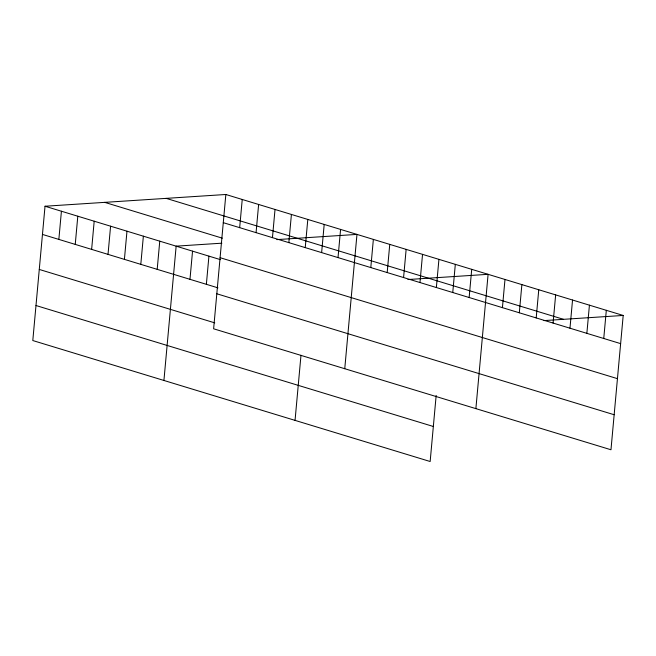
<?xml version="1.0" encoding="UTF-8"?>
<svg xmlns="http://www.w3.org/2000/svg" width="656" height="656" viewBox="0 0 656 656"><rect width="100%" height="100%" fill="white"/><g stroke="black" fill="none" stroke-linecap="round" stroke-linejoin="round"><path stroke-width="0.98" d="M225.844 194.488L213.626 328.795L610.974 449.762L623.2 315.454L225.844 194.488L45.026 206.238L32.8 340.546L430.156 461.512L436.166 395.42M58.851 239.407L61.418 211.232M75.243 244.401L77.802 216.218M91.635 249.387L94.193 221.211M108.019 254.38L110.585 226.197M124.41 259.366L126.977 231.191M140.802 264.36L143.369 236.176M157.194 269.345L159.761 241.17M163.926 380.464L176.152 246.156L221.9 243.179M189.978 279.325L192.544 251.15M206.369 284.319L208.928 256.135M239.67 227.657L242.236 199.473M256.061 232.65L258.628 204.467M272.453 237.636L275.02 209.453M288.845 242.63L291.412 214.446M305.237 247.615L307.803 219.432M295.052 420.389L300.981 355.29M321.629 252.609L324.195 224.426M338.02 257.595L340.579 229.411M344.753 368.713L356.971 234.405L276.807 239.612M370.796 267.574L373.362 239.391M387.188 272.568L389.754 244.385M403.579 277.554L406.146 249.37M419.971 282.547L422.538 254.364M436.363 287.533L438.93 259.358M452.755 292.527L455.321 264.343M469.147 297.512L471.713 269.337M475.879 408.631L488.097 274.323L407.934 279.53M502.422 307.648L504.989 279.464M519.314 312.789L521.873 284.606M536.198 317.922L538.765 289.747M553.082 323.064L555.648 294.888M569.974 328.205L572.54 300.03M586.858 333.346L589.424 305.171M603.75 338.488L606.316 310.313M544.013 320.595L623.2 315.454M166.173 198.366L563.529 319.333M223.286 222.671L620.633 343.629M104.698 202.36L222.327 238.169M220.096 257.693L617.452 378.651M45.026 206.238L220.498 259.661M42.46 234.422L217.94 287.836M216.808 293.773L614.164 414.74M39.27 269.444L214.75 322.859M35.99 305.524L433.337 426.49"/></g></svg>
